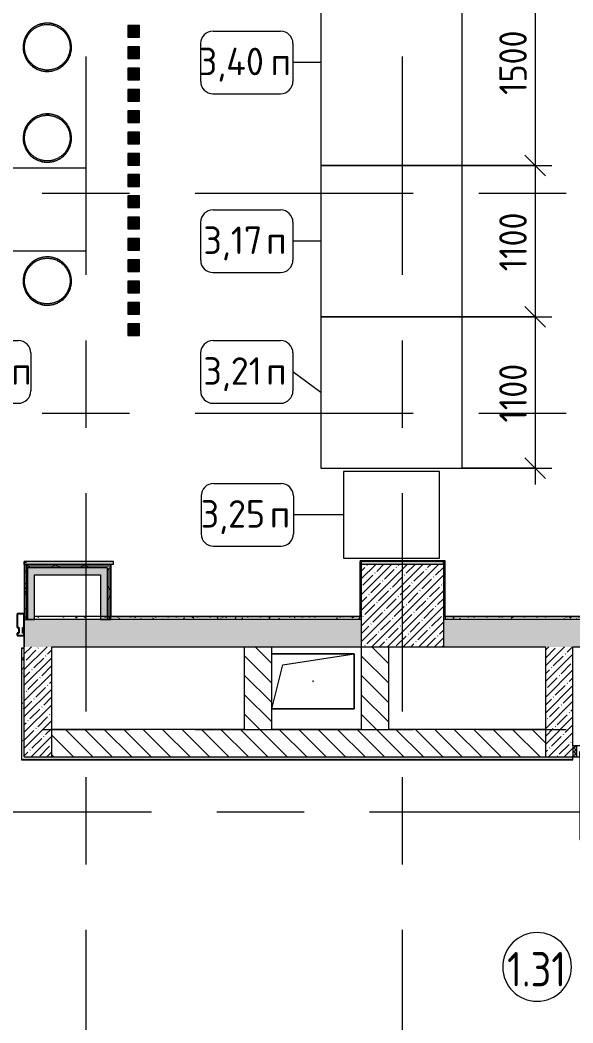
# Model space of a CAD drawing. Header units: millimetres. Extents: x 35840 to 252964, y -8553 to 29000.
# Drawn here: x 51679 to 55700, y 8965 to 16258 of the extents above; entities that cross this region are included whole.
import ezdxf

# ---------------------------------------------------------------- set-up
doc = ezdxf.new("R2010")
doc.units = ezdxf.units.MM
doc.linetypes.add('Осевая', pattern=[3175, 635, -476.25, 1587.5, -476.25])
for name, color, linetype, lineweight in [('A-ANNO-DIMS', 7, 'Continuous', 9), ('A-ANNO-DIMS-100', 7, 'Continuous', 9), ('A-AREA-IDEN', 7, 'Continuous', 9), ('A-DOOR', 7, 'Continuous', 9), ('A-DOOR-FRAM-2', 7, 'Continuous', 9), ('A-GENM', 7, 'Continuous', 9), ('A-GLAZ-CWMG', 7, 'Continuous', 9), ('A-GLAZ-CWMG-1', 7, 'Continuous', 25), ('A-WALL', 7, 'Continuous', 9), ('I-FURN-IDEN', 7, 'Continuous', 9), ('I-WALL', 7, 'Continuous', 9), ('S-COLS', 7, 'Continuous', 9), ('Оси-2', 7, 'Осевая', 9)]:
    doc.layers.add(name, color=color, linetype=linetype, lineweight=lineweight)
for name, color, linetype, lineweight, true_color in [('A-DOOR-1', 7, 'Continuous', 9, 0xc0c0c0), ('A-DOOR-FRAM-1', 7, 'Continuous', 9, 0xc0c0c0), ('A-WALL-1', 9, 'Continuous', 9, 0x808080), ('A-WALL-FNSH-1', 9, 'Continuous', 9, 0x808080), ('I-FURN-1', 9, 'Continuous', 9, 0x808080)]:
    doc.layers.add(name, color=color, linetype=linetype, lineweight=lineweight, true_color=true_color)
doc.styles.add('GOST Common', font='GOST_Common.ttf', dxfattribs={"height": 200})
doc.styles.add('GOST Common_1', font='GOST_Common.ttf', dxfattribs={"width": 0.9, "height": 250})
doc.styles.add('ISOCPEUR_1', font='isocpeur.ttf', dxfattribs={"width": 0.9, "height": 200})
doc.dimstyles.new('ISO-2_0_0_9К_Средний_округл2', dxfattribs={"dimscale": 304.8, "dimtxt": 199.196235, "dimasz": 0.492126, "dimexe": 0.393701, "dimexo": 0, "dimgap": 0, "dimtad": 1, "dimdec": 0, "dimrnd": 10, "dimzin": 0, "dimdsep": 46, "dimtxsty": 'ISOCPEUR_1', "dimblk1": 'OBLIQUE', "dimblk2": 'OBLIQUE', "dimsah": 1, "dimcen": 0.09, "dimdle": 0.393701, "dimazin": 0, "dimtfac": 1, "dimtdec": 4, "dimtix": 1, "dimtmove": 0, "dimatfit": 3, "dimfxl": 1, "dimtvp": 1, "dimtolj": 1, "dimtzin": 0, "dimarcsym": 2})
pattern_1 = [(45, (600, 0), (-57.02463, 57.02463), []), (45, (657.025, 0), (-57.02463, 57.02463), [100.806, -20.161, 3.353, -16.808])]
pattern_2 = [(135, (600, 0), (-70.71068, -70.71068), [])]
pattern_3 = [(0, (600, 0), (121.92, 30.48), [10.058, -81.382, 10.058, -81.382, -487.68]), (0, (600, 0), (121.92, 30.48), [-182.88, 10.058, -172.822, 10.058, -81.382, -213.36]), (0, (600, 0), (121.92, 30.48), [-457.2, 10.058, -50.902, 10.058, -142.342]), (120, (645.72, 15.24), (-87.356454, 90.345817), [10.058, -81.382, 10.058, -81.382, -487.68]), (120, (645.72, 15.24), (-87.356454, 90.345817), [-182.88, 10.058, -172.822, 10.058, -81.382, -213.36]), (120, (645.72, 15.24), (-87.356454, 90.345817), [-457.2, 10.058, -50.902, 10.058, -142.342]), (240, (660.96, 76.2), (-34.563546, -120.825817), [10.058, -81.382, 10.058, -81.382, -487.68]), (240, (660.96, 76.2), (-34.563546, -120.825817), [-182.88, 10.058, -172.822, 10.058, -81.382, -213.36]), (240, (660.96, 76.2), (-34.563546, -120.825817), [-457.2, 10.058, -50.902, 10.058, -142.342])]
pattern_4 = [(45, (600, 0), (-106.066, 106.066), []), (135, (600, 0), (-106.066, -106.066), [])]

# ---------------------------------------------------------------- blocks, each defined once
blk = doc.blocks.new('BSC_Колонна _Прямоугольная - 600х600-23205375-План расстановки мебели и оборудования 1 этажа в осях 12-23')
at = {"layer": 'S-COLS'}
h = blk.add_hatch(dxfattribs=at)
h.set_pattern_fill('FP_28', color=256, style=0, pattern_type=2)
h.set_pattern_definition([(45, (-53860, -12000), (-57.02463, 57.02463), []), (45, (-53802.975, -12000), (-57.02463, 57.02463), [100.806, -20.161, 3.353, -16.808])])
h.paths.add_polyline_path([(-300, -300), (300, -300), (300, 300), (-300, 300)])
for p, q in [((300, 300), (-300, 300)), ((-300, 300), (-300, -300)), ((300, -300), (300, 300)), ((-300, -300), (300, -300))]:
    blk.add_line(p, q, dxfattribs=at)
blk = doc.blocks.new('110_Дверь_СКБ_1Ст - д-18 700x2100h_Технический шкаф ЭОМ и СС-23257539-План расстановки мебели и оборудования 1 этажа в осях 12-23')
at = {"layer": 'A-DOOR'}
h = blk.add_hatch(dxfattribs=at)
h.set_pattern_fill('FP_63', color=256, style=0, pattern_type=2)
h.set_pattern_definition([(135, (1951.41, 164.685), (-14.14214, -14.14214), []), (225, (1951.41, 164.685), (14.14214, -14.14214), [])])
h.paths.add_polyline_path([(362.5, 100), (337.5, 100), (337.5, 20), (362.5, 20)])
at = {"layer": 'A-DOOR-FRAM-2'}
h = blk.add_hatch(dxfattribs=at)
h.set_pattern_fill('FP_64', color=256, style=0, pattern_type=2)
h.set_pattern_definition([(45, (-171.384, 164.685), (-14.1421, 14.1421), []), (135, (-171.384, 164.685), (-14.1421, -14.1421), [])])
h.paths.add_polyline_path([(-312.5, 100), (-337.5, 100), (-337.5, 20), (-312.5, 20)])
at = {"layer": 'A-DOOR-1'}
for p, q in [((312.5, 700), (272.5, 700)), ((272.5, 700), (272.5, 100)), ((312.5, 100), (312.5, 700)), ((272.5, 100), (312.5, 100))]:
    blk.add_line(p, q, dxfattribs=at)
blk.add_arc((312.5, 100), 600, 90, 180, dxfattribs=at)
at = {"layer": 'A-DOOR-FRAM-1'}
for p, q in [((-312.5, 100), (-337.5, 100)), ((-337.5, 100), (-337.5, 20)), ((-287.5, 100), (-312.5, 100)), ((-312.5, 100), (-312.5, 20)), ((-312.5, 20), (-312.5, 100)), ((-287.5, 60), (-287.5, 100)), ((-287.5, 100), (272.5, 100)), ((312.5, 100), (312.5, 60)), ((337.5, 100), (312.5, 100)), ((337.5, 20), (337.5, 100)), ((362.5, 100), (337.5, 100)), ((337.5, 100), (337.5, 20)), ((362.5, 20), (362.5, 100)), ((-337.5, 20), (-312.5, 20)), ((-312.5, 20), (-277.5, 20)), ((-277.5, 60), (-287.5, 60)), ((-277.5, 20), (-277.5, 60)), ((302.5, 20), (-277.5, 20)), ((312.5, 60), (302.5, 60)), ((302.5, 60), (302.5, 20)), ((302.5, 20), (337.5, 20)), ((337.5, 20), (362.5, 20))]:
    blk.add_line(p, q, dxfattribs=at)
blk = doc.blocks.new('GM_Отверстие прямоугольное _в плите_ - Отверстие-21955464-План расстановки мебели и оборудования 1 этажа в осях 12-23')
at = {"layer": 'A-GENM'}
for p, q in [((-300, 200), (300, 200)), ((300, 200), (-300, 200)), ((-220, 120), (300, 200)), ((300, 200), (300, -200)), ((300, -200), (300, 200)), ((-300, -200), (-220, 120)), ((300, -200), (-300, -200)), ((-300, -200), (300, -200))]:
    blk.add_line(p, q, dxfattribs=at)
for start, end in [(360, 180), (180, 360)]:
    blk.add_arc((0, 0), 2.5, start, end, dxfattribs=at)
blk = doc.blocks.new('Стол базовый прямоугольный - 1_216п-25420479-План расстановки мебели и оборудования 1 этажа в осях 12-23')
at = {"layer": 'I-FURN-1'}
for p, q in [((750, 300), (-750, 300)), ((-750, 300), (-750, -300)), ((750, -300), (750, 300)), ((-750, -300), (750, -300))]:
    blk.add_line(p, q, dxfattribs=at)
blk = doc.blocks.new('Stool _3_ - Aluminium Stool-25469124-План расстановки мебели и оборудования 1 этажа в осях 12-23')
at = {"layer": 'I-FURN-1'}
blk.add_line((41.1, -160.6), (34.7, -162.1), dxfattribs=at)
at = {"layer": 'I-FURN-1', "flags": 128}
for points in [[(175.8, 0), (175.7, 7), (175.2, 14), (174.5, 21), (173.6, 28), (172.3, 34.9), (170.8, 41.8), (169, 48.6), (166.9, 55.3), (164.5, 61.9), (161.9, 68.5), (159.1, 74.9), (155.9, 81.2), (152.6, 87.4), (148.9, 93.4), (145.1, 99.3), (141, 105), (136.7, 110.5), (132.2, 115.9), (127.4, 121.1), (122.5, 126.1), (117.3, 130.9), (112, 135.5), (106.5, 139.9), (100.8, 144), (95, 147.9), (89, 151.6), (82.9, 155), (76.6, 158.2), (70.2, 161.2), (63.7, 163.9), (57.1, 166.3), (50.4, 168.4), (43.6, 170.3), (36.8, 171.9), (29.9, 173.2), (22.9, 174.3), (15.9, 175.1), (8.9, 175.6), (1.9, 175.8), (-5.1, 175.7), (-12.2, 175.4), (-19.2, 174.8), (-26.1, 173.8), (-33.1, 172.7), (-39.9, 171.2), (-46.8, 169.5), (-53.5, 167.5), (-60.1, 165.2), (-66.7, 162.6), (-73.2, 159.9), (-79.5, 156.8), (-85.7, 153.5), (-91.8, 149.9), (-97.7, 146.2), (-103.5, 142.1), (-109.1, 137.9), (-114.5, 133.4), (-119.7, 128.7), (-124.8, 123.8), (-129.6, 118.7), (-134.3, 113.5), (-138.7, 108), (-142.9, 102.4), (-146.9, 96.6), (-150.6, 90.6), (-154.1, 84.5), (-157.4, 78.3), (-160.4, 71.9), (-163.2, 65.5), (-165.6, 58.9), (-167.9, 52.2), (-169.8, 45.5), (-171.5, 38.6), (-172.9, 31.7), (-174, 24.8), (-174.9, 17.8), (-175.5, 10.8), (-175.8, 3.8), (-175.8, 0)], [(-83.9, 143), (-78.1, 146.2), (-72.2, 149.2), (-66.2, 152), (-60.1, 154.5), (-53.9, 156.8), (-47.5, 158.8), (-41.1, 160.6), (-34.7, 162.1), (-28.2, 163.4), (-21.6, 164.4), (-15.3, 165.1)], [(-15, 165.1), (-8.4, 165.6), (-1.8, 165.8), (4.8, 165.7), (11.5, 165.4), (18.1, 164.8), (24.6, 164), (31.2, 162.8), (37.7, 161.5), (44.1, 159.8), (50.5, 157.9), (56.7, 155.8)], [(57.5, 155.5), (62.9, 153.4), (69, 150.8), (75, 147.9), (80.8, 144.8), (86.5, 141.4), (92.1, 137.8), (97.6, 134)], [(-155.2, 58.4), (-152.7, 64.6), (-150, 70.6), (-147.1, 76.6), (-143.9, 82.4), (-140.5, 88.1), (-136.8, 93.6), (-133, 99), (-128.9, 104.3), (-124.6, 109.3), (-120.2, 114.2), (-115.5, 118.9), (-110.7, 123.5), (-105.6, 127.8), (-100.4, 131.9), (-95.1, 135.8), (-89.6, 139.5), (-83.9, 143)], [(97.6, 134), (102.9, 130), (108, 125.8), (112.9, 121.4), (117.7, 116.8), (122.3, 112), (126.6, 107), (130.8, 101.9), (134.8, 96.5), (138.5, 91.1), (142.1, 85.5), (145.4, 79.7), (148.4, 73.8), (151.3, 67.8), (153.9, 61.7), (156.2, 55.5), (158.3, 49.2), (160.2, 42.9), (161.7, 36.4), (163.1, 29.9), (164.1, 23.4), (164.8, 17.6)], [(-175.8, 0), (-175.7, -7), (-175.2, -14), (-174.5, -21), (-173.6, -28), (-172.3, -34.9), (-170.8, -41.8), (-169, -48.6), (-166.9, -55.3), (-164.5, -61.9), (-161.9, -68.5), (-159.1, -74.9), (-155.9, -81.2), (-152.6, -87.4), (-148.9, -93.4), (-145.1, -99.3), (-141, -105), (-136.7, -110.5), (-132.2, -115.9), (-127.4, -121.1), (-122.5, -126.1), (-117.3, -130.9), (-112, -135.5), (-106.5, -139.9), (-100.8, -144), (-95, -147.9), (-89, -151.6), (-82.9, -155), (-76.6, -158.2), (-70.2, -161.2), (-63.7, -163.9), (-57.1, -166.3), (-50.4, -168.4), (-43.6, -170.3), (-36.8, -171.9), (-29.9, -173.2), (-22.9, -174.3), (-15.9, -175.1), (-8.9, -175.6), (-1.9, -175.8), (5.1, -175.7), (12.2, -175.4), (19.2, -174.8), (26.1, -173.8), (33.1, -172.7), (39.9, -171.2), (46.8, -169.5), (53.5, -167.5), (60.1, -165.2), (66.7, -162.6), (73.2, -159.9), (79.5, -156.8), (85.7, -153.5), (91.8, -149.9), (97.7, -146.2), (103.5, -142.1), (109.1, -137.9), (114.5, -133.4), (119.7, -128.7), (124.8, -123.8), (129.6, -118.7), (134.3, -113.5), (138.7, -108), (142.9, -102.4), (146.9, -96.6), (150.6, -90.6), (154.1, -84.5), (157.4, -78.3), (160.4, -71.9), (163.2, -65.5), (165.6, -58.9), (167.9, -52.2), (169.8, -45.5), (171.5, -38.6), (172.9, -31.7), (174, -24.8), (174.9, -17.8), (175.5, -10.8), (175.8, -3.8), (175.8, 0)], [(-165.8, 0), (-165.7, 6.6), (-165.3, 13.2), (-164.6, 19.8), (-163.7, 26.4), (-162.5, 32.9), (-161, 39.4), (-159.3, 45.8), (-157.4, 52.2), (-155.5, 57.4)], [(-163.1, -29.9), (-164.1, -23.4), (-164.9, -16.8), (-165.5, -10.2), (-165.8, -3.6), (-165.8, 0)], [(165.8, 0), (165.7, -6.6), (165.3, -13.2), (164.6, -19.8), (163.7, -26.4), (162.5, -32.9), (161, -39.4), (159.3, -45.8), (157.4, -52.2), (155.2, -58.4), (152.7, -64.6), (150, -70.6), (147.1, -76.6), (143.9, -82.4), (140.5, -88.1), (136.8, -93.6), (133, -99), (128.9, -104.3), (124.6, -109.3), (120.2, -114.2), (115.5, -118.9), (110.7, -123.5), (105.6, -127.8), (100.4, -131.9), (95.1, -135.8), (89.6, -139.5), (83.9, -143), (78.1, -146.2), (72.2, -149.2), (66.2, -152), (60.1, -154.5)], [(164.9, 16.8), (165.5, 10.2), (165.8, 3.6), (165.8, 0)], [(33.7, -162.3), (28.2, -163.4), (21.6, -164.4), (15, -165.1), (8.4, -165.6), (1.8, -165.8), (-4.8, -165.7), (-11.5, -165.4), (-18.1, -164.8), (-24.6, -164), (-31.2, -162.8), (-37.7, -161.5), (-44.1, -159.8), (-50.5, -157.9), (-56.7, -155.8), (-62.9, -153.4), (-69, -150.8), (-75, -147.9), (-80.8, -144.8), (-86.5, -141.4), (-92.1, -137.8), (-97.6, -134), (-102.9, -130), (-108, -125.8), (-112.9, -121.4), (-117.7, -116.8), (-122.3, -112), (-126.6, -107), (-130.8, -101.9), (-134.8, -96.5), (-138.5, -91.1), (-142.1, -85.5), (-145.4, -79.7), (-148.4, -73.8), (-151.3, -67.8), (-153.9, -61.7), (-156.2, -55.5), (-158.3, -49.2), (-160.2, -42.9), (-161.7, -36.4), (-162.9, -30.6)], [(59.6, -154.7), (53.9, -156.8), (47.5, -158.8), (41.7, -160.4)]]:
    blk.add_lwpolyline(points, dxfattribs=at)
at = {"layer": 'I-FURN-1'}
for start, end in [(0, 180), (360, 180), (180, 0), (180, 360)]:
    blk.add_arc((0, 0), 175, start, end, dxfattribs=at)
blk = doc.blocks.new('Stool _3_ - Aluminium Stool-V129-План расстановки мебели и оборудования 1 этажа в осях 12-23')
at = {"layer": 'I-FURN-1'}
blk.add_line((-1.2, 165.8), (3.8, 165.7), dxfattribs=at)
at = {"layer": 'I-FURN-1', "flags": 128}
for points in [[(175.8, 0), (175.7, 7), (175.2, 14), (174.5, 21), (173.6, 28), (172.3, 34.9), (170.8, 41.8), (169, 48.6), (166.9, 55.3), (164.5, 61.9), (161.9, 68.5), (159.1, 74.9), (155.9, 81.2), (152.6, 87.4), (148.9, 93.4), (145.1, 99.3), (141, 105), (136.7, 110.5), (132.2, 115.9), (127.4, 121.1), (122.5, 126.1), (117.3, 130.9), (112, 135.5), (106.5, 139.9), (100.8, 144), (95, 147.9), (89, 151.6), (82.9, 155), (76.6, 158.2), (70.2, 161.2), (63.7, 163.9), (57.1, 166.3), (50.4, 168.4), (43.6, 170.3), (36.8, 171.9), (29.9, 173.2), (22.9, 174.3), (15.9, 175.1), (8.9, 175.6), (1.9, 175.8), (-5.1, 175.7), (-12.2, 175.4), (-19.2, 174.8), (-26.1, 173.8), (-33.1, 172.7), (-39.9, 171.2), (-46.8, 169.5), (-53.5, 167.5), (-60.1, 165.2), (-66.7, 162.6), (-73.2, 159.9), (-79.5, 156.8), (-85.7, 153.5), (-91.8, 149.9), (-97.7, 146.2), (-103.5, 142.1), (-109.1, 137.9), (-114.5, 133.4), (-119.7, 128.7), (-124.8, 123.8), (-129.6, 118.7), (-134.3, 113.5), (-138.7, 108), (-142.9, 102.4), (-146.9, 96.6), (-150.6, 90.6), (-154.1, 84.5), (-157.4, 78.3), (-160.4, 71.9), (-163.2, 65.5), (-165.6, 58.9), (-167.9, 52.2), (-169.8, 45.5), (-171.5, 38.6), (-172.9, 31.7), (-174, 24.8), (-174.9, 17.8), (-175.5, 10.8), (-175.8, 3.8), (-175.8, 0)], [(-105.6, 127.8), (-100.4, 131.9), (-95.1, 135.8), (-89.6, 139.5), (-83.9, 143), (-78.1, 146.2), (-72.2, 149.2), (-66.2, 152), (-60.1, 154.5)], [(-59.6, 154.7), (-53.9, 156.8), (-47.5, 158.8), (-41.1, 160.6), (-34.7, 162.1), (-28.2, 163.4), (-21.6, 164.4), (-15, 165.1), (-8.4, 165.6), (-1.8, 165.8)], [(4.8, 165.7), (11.5, 165.4), (18.1, 164.8), (24.6, 164), (31.2, 162.8), (37.7, 161.5), (44.1, 159.8), (50.5, 157.9), (56.7, 155.8), (62.9, 153.4), (69, 150.8)], [(69.3, 150.6), (75, 147.9), (80.8, 144.8), (86.5, 141.4), (92.1, 137.8), (97.6, 134), (102.9, 130), (108, 125.8), (112.9, 121.4), (117.7, 116.8), (122.3, 112), (126.6, 107)], [(-154.2, 60.8), (-152.7, 64.6), (-150, 70.6), (-147.1, 76.6), (-143.9, 82.4), (-140.5, 88.1), (-136.8, 93.6), (-133, 99), (-128.9, 104.3), (-124.6, 109.3), (-120.2, 114.2), (-115.5, 118.9), (-110.7, 123.5), (-105.9, 127.5)], [(127.5, 106), (130.8, 101.9), (134.8, 96.5), (138.5, 91.1), (142.1, 85.5), (145.4, 79.7), (148.4, 73.8), (151.3, 67.8), (153.9, 61.7), (154.2, 60.8)], [(-175.8, 0), (-175.7, -7), (-175.2, -14), (-174.5, -21), (-173.6, -28), (-172.3, -34.9), (-170.8, -41.8), (-169, -48.6), (-166.9, -55.3), (-164.5, -61.9), (-161.9, -68.5), (-159.1, -74.9), (-155.9, -81.2), (-152.6, -87.4), (-148.9, -93.4), (-145.1, -99.3), (-141, -105), (-136.7, -110.5), (-132.2, -115.9), (-127.4, -121.1), (-122.5, -126.1), (-117.3, -130.9), (-112, -135.5), (-106.5, -139.9), (-100.8, -144), (-95, -147.9), (-89, -151.6), (-82.9, -155), (-76.6, -158.2), (-70.2, -161.2), (-63.7, -163.9), (-57.1, -166.3), (-50.4, -168.4), (-43.6, -170.3), (-36.8, -171.9), (-29.9, -173.2), (-22.9, -174.3), (-15.9, -175.1), (-8.9, -175.6), (-1.9, -175.8), (5.1, -175.7), (12.2, -175.4), (19.2, -174.8), (26.1, -173.8), (33.1, -172.7), (39.9, -171.2), (46.8, -169.5), (53.5, -167.5), (60.1, -165.2), (66.7, -162.6), (73.2, -159.9), (79.5, -156.8), (85.7, -153.5), (91.8, -149.9), (97.7, -146.2), (103.5, -142.1), (109.1, -137.9), (114.5, -133.4), (119.7, -128.7), (124.8, -123.8), (129.6, -118.7), (134.3, -113.5), (138.7, -108), (142.9, -102.4), (146.9, -96.6), (150.6, -90.6), (154.1, -84.5), (157.4, -78.3), (160.4, -71.9), (163.2, -65.5), (165.6, -58.9), (167.9, -52.2), (169.8, -45.5), (171.5, -38.6), (172.9, -31.7), (174, -24.8), (174.9, -17.8), (175.5, -10.8), (175.8, -3.8), (175.8, 0)], [(-165.8, 0), (-165.7, 6.6), (-165.3, 13.2), (-164.6, 19.8), (-163.7, 26.4), (-162.5, 32.9)], [(-44.1, -159.8), (-50.5, -157.9), (-56.7, -155.8), (-62.9, -153.4), (-69, -150.8), (-75, -147.9), (-80.8, -144.8), (-86.5, -141.4), (-92.1, -137.8), (-97.6, -134), (-102.9, -130), (-108, -125.8), (-112.9, -121.4), (-117.7, -116.8), (-122.3, -112), (-126.6, -107), (-130.8, -101.9), (-134.8, -96.5), (-138.5, -91.1), (-142.1, -85.5), (-145.4, -79.7), (-148.4, -73.8), (-151.3, -67.8), (-153.9, -61.7), (-156.2, -55.5), (-158.3, -49.2), (-160.2, -42.9), (-161.7, -36.4), (-163.1, -29.9), (-164.1, -23.4), (-164.9, -16.8), (-165.5, -10.2), (-165.8, -3.6), (-165.8, 0)], [(-162.3, 33.7), (-161, 39.4), (-159.3, 45.8), (-157.4, 52.2), (-155.2, 58.4), (-154.7, 59.7)], [(165.8, 0), (165.7, -6.6), (165.3, -13.2), (164.6, -19.8), (163.7, -26.4), (162.5, -32.9), (161, -39.4), (159.3, -45.8), (157.4, -52.2), (155.2, -58.4), (152.7, -64.6), (150, -70.6), (147.1, -76.6), (143.9, -82.4), (140.5, -88.1), (136.8, -93.6), (133, -99), (128.9, -104.3), (124.6, -109.3), (121, -113.4)], [(154.7, 59.7), (156.2, 55.5), (158.3, 49.2), (160.2, 42.9), (161.7, 36.4), (163.1, 29.9), (164.1, 23.4), (164.9, 16.8), (165.5, 10.2), (165.8, 3.6), (165.8, 0)], [(83.9, -143), (78.1, -146.2), (72.2, -149.2), (66.2, -152), (60.1, -154.5), (53.9, -156.8), (47.5, -158.8), (41.1, -160.6), (34.7, -162.1), (28.2, -163.4), (21.6, -164.4), (15, -165.1), (8.4, -165.6), (1.8, -165.8), (-4.8, -165.7), (-11.5, -165.4), (-18.1, -164.8), (-24.6, -164), (-31.2, -162.8), (-37.7, -161.5), (-44.1, -159.8)], [(119.9, -114.5), (115.5, -118.9), (110.7, -123.5), (105.6, -127.8), (100.4, -131.9), (95.1, -135.8), (89.6, -139.5), (85, -142.3)]]:
    blk.add_lwpolyline(points, dxfattribs=at)
at = {"layer": 'I-FURN-1'}
for start, end in [(360, 180), (0, 180), (180, 0), (180, 360)]:
    blk.add_arc((0, 0), 175, start, end, dxfattribs=at)
blk = doc.blocks.new('Стол базовый прямоугольный - 3_40п-25622478-План расстановки мебели и оборудования 1 этажа в осях 12-23')
at = {"layer": 'I-FURN-1'}
for p, q in [((750, 515), (-750, 515)), ((-750, 515), (-750, -515)), ((750, -515), (750, 515)), ((-750, -515), (750, -515))]:
    blk.add_line(p, q, dxfattribs=at)
blk = doc.blocks.new('Стол базовый прямоугольный - 3_17п-25622525-План расстановки мебели и оборудования 1 этажа в осях 12-23')
at = {"layer": 'I-FURN-1'}
for p, q in [((550, 515), (-550, 515)), ((-550, 515), (-550, -515)), ((550, -515), (550, 515)), ((-550, -515), (550, -515))]:
    blk.add_line(p, q, dxfattribs=at)
blk = doc.blocks.new('Стол базовый прямоугольный - 3_21п-25622742-План расстановки мебели и оборудования 1 этажа в осях 12-23')
at = {"layer": 'I-FURN-1'}
for p, q in [((550, 515), (-550, 515)), ((-550, 515), (-550, -515)), ((550, -515), (550, 515)), ((-550, -515), (550, -515))]:
    blk.add_line(p, q, dxfattribs=at)
blk = doc.blocks.new('Стол базовый прямоугольный - 3_25п-25622784-План расстановки мебели и оборудования 1 этажа в осях 12-23')
at = {"layer": 'I-FURN-1'}
for p, q in [((315, 350), (-315, 350)), ((-315, 350), (-315, -350)), ((315, -350), (315, 350)), ((-315, -350), (315, -350))]:
    blk.add_line(p, q, dxfattribs=at)
blk = doc.blocks.new('Прямоугольный импост - Импост структурный с накладкой - 160мм Темный-30755843-План расстановки мебели и оборудования 1 этажа в осях 12-23')
at = {"layer": 'A-GLAZ-CWMG-1'}
for p, q in [((0, 140), (-50, 140)), ((-50, 140), (-50, 40)), ((0, 40), (0, 140)), ((-50, 40), (-40, 40)), ((-40, 0), (-50, 0)), ((-50, 0), (-50, -17)), ((-40, 40), (-40, 0)), ((-10, 0), (-10, 40)), ((-10, 40), (0, 40)), ((0, 0), (-10, 0)), ((0, -17), (0, 0)), ((-50, -17), (0, -17))]:
    blk.add_line(p, q, dxfattribs=at)
blk = doc.blocks.new('Марка_Мебель - В прямоуг_Balcon_Марка-25523697-План расстановки мебели и оборудования 1 этажа в осях 12-23')
at = {"layer": 'I-FURN-IDEN'}
for p, q in [((-2.455, 2.278), (2.455, 2.278)), ((-3.355, 1.378), (-3.355, -1.384)), ((3.355, 1.378), (3.355, -1.378)), ((-2.461, -2.278), (2.455, -2.278))]:
    blk.add_line(p, q, dxfattribs=at)
for centre, radius, start, end in [((-2.455, 1.378), 0.9, 90, 180), ((2.455, 1.378), 0.9, 0, 90), ((-2.461, -1.384), 0.893, 180, 270), ((2.455, -1.378), 0.9, 270, 0)]:
    blk.add_arc(centre, radius, start, end, dxfattribs=at)
blk = doc.blocks.new('Марка_Помещения - Номер-25198446-План расстановки мебели и оборудования 1 этажа в осях 12-23')
at = {"layer": 'A-AREA-IDEN'}
for start, end in [(360, 180), (180, 360)]:
    blk.add_arc((0, 0), 2.5, start, end, dxfattribs=at)
blk = doc.blocks.new('DIMBLOCK109-План расстановки мебели и оборудования 1 этажа в осях 12-23')
at = {"layer": 'A-ANNO-DIMS-100', "lineweight": 20}
for p, q in [((55425.5, 16700), (55350.5, 16775)), ((55425.5, 16700), (55500.5, 16625)), ((55425.5, 15200), (55350.5, 15275)), ((55425.5, 15200), (55500.5, 15125))]:
    blk.add_line(p, q, dxfattribs=at)
at = {"layer": 'A-ANNO-DIMS-100'}
for p, q in [((54895.3, 16700), (55545.5, 16700)), ((55425.5, 16700), (54895.3, 16700)), ((55425.5, 16700), (55425.5, 15200)), ((54895.3, 15200), (55545.5, 15200)), ((55425.5, 15200), (54895.3, 15200))]:
    blk.add_line(p, q, dxfattribs=at)
at = {"layer": 'A-ANNO-DIMS-100', "color": 0, "insert": (55164.2, 15714.4), "char_height": 200, "width": 565.411, "attachment_point": 1, "rotation": 90, "line_spacing_factor": 1.149209, "style": 'ISOCPEUR_1'}
blk.add_mtext('1500', dxfattribs=at)
blk = doc.blocks.new('_Oblique')
at = {"color": 0, "linetype": 'ByBlock', "lineweight": -2}
blk.add_line((-0.5, -0.5), (0.5, 0.5), dxfattribs=at)
blk = doc.blocks.new('DIMBLOCK110-План расстановки мебели и оборудования 1 этажа в осях 12-23')
at = {"layer": 'A-ANNO-DIMS-100', "lineweight": 20}
for p, q in [((55425.5, 15200), (55350.5, 15275)), ((55425.5, 15200), (55500.5, 15125)), ((55425.5, 14100), (55350.5, 14175)), ((55425.5, 14100), (55500.5, 14025))]:
    blk.add_line(p, q, dxfattribs=at)
at = {"layer": 'A-ANNO-DIMS-100'}
for p, q in [((54895.3, 15200), (55545.5, 15200)), ((55425.5, 15200), (54895.3, 15200)), ((55425.5, 15200), (55425.5, 14100)), ((54895.3, 14100), (55545.5, 14100)), ((55425.5, 14100), (54895.3, 14100))]:
    blk.add_line(p, q, dxfattribs=at)
at = {"layer": 'A-ANNO-DIMS-100', "color": 0, "insert": (55164.2, 14431.7), "char_height": 200, "width": 524.039, "attachment_point": 1, "rotation": 90, "line_spacing_factor": 1.149209, "style": 'ISOCPEUR_1'}
blk.add_mtext('1100', dxfattribs=at)
blk = doc.blocks.new('DIMBLOCK111-План расстановки мебели и оборудования 1 этажа в осях 12-23')
at = {"layer": 'A-ANNO-DIMS-100', "lineweight": 20}
for p, q in [((55425.5, 14100), (55350.5, 14175)), ((55425.5, 14100), (55500.5, 14025)), ((55425.5, 13000), (55350.5, 13075)), ((55425.5, 13000), (55500.5, 12925))]:
    blk.add_line(p, q, dxfattribs=at)
at = {"layer": 'A-ANNO-DIMS-100'}
for p, q in [((54895.3, 14100), (55545.5, 14100)), ((55425.5, 14100), (54895.3, 14100)), ((55425.5, 14100), (55425.5, 12880)), ((54895.3, 13000), (55545.5, 13000)), ((55425.5, 13000), (54895.3, 13000))]:
    blk.add_line(p, q, dxfattribs=at)
at = {"layer": 'A-ANNO-DIMS-100', "color": 0, "insert": (55164.2, 13331.7), "char_height": 200, "width": 524.039, "attachment_point": 1, "rotation": 90, "line_spacing_factor": 1.149209, "style": 'ISOCPEUR_1'}
blk.add_mtext('1100', dxfattribs=at)

msp = doc.modelspace()

# ---------------------------------------------------------------- hatches: boundary and pattern name
at = {"layer": 'I-WALL'}
for points in [[(52547.1, 16134), (52547.1, 16219), (52462.1, 16219), (52462.1, 16134)], [(52547.1, 15979), (52547.1, 16064), (52462.1, 16064), (52462.1, 15979)], [(52547.1, 15824), (52547.1, 15909), (52462.1, 15909), (52462.1, 15824)], [(52547.1, 15669), (52547.1, 15754), (52462.1, 15754), (52462.1, 15669)], [(52547.1, 15514), (52547.1, 15599), (52462.1, 15599), (52462.1, 15514)], [(52547.1, 15359), (52547.1, 15444), (52462.1, 15444), (52462.1, 15359)], [(52547.1, 15204), (52547.1, 15289), (52462.1, 15289), (52462.1, 15204)], [(52547.1, 15049), (52547.1, 15134), (52462.1, 15134), (52462.1, 15049)], [(52547.1, 14894), (52547.1, 14979), (52462.1, 14979), (52462.1, 14894)], [(52547.1, 14739), (52547.1, 14824), (52462.1, 14824), (52462.1, 14739)], [(52547.1, 14584), (52547.1, 14669), (52462.1, 14669), (52462.1, 14584)], [(52547.1, 14429), (52547.1, 14514), (52462.1, 14514), (52462.1, 14429)], [(52547.1, 14274), (52547.1, 14359), (52462.1, 14359), (52462.1, 14274)], [(52547.1, 14119), (52547.1, 14204), (52462.1, 14204), (52462.1, 14119)], [(52547.1, 13964), (52547.1, 14049), (52462.1, 14049), (52462.1, 13964)], [(51735, 11900), (51785, 11900), (51785, 12275), (51735, 12275), (51735, 12099.6)], [(51785, 12225), (52313.9, 12225), (52313.9, 12275), (51785, 12275)], [(52313.9, 11900), (52313.9, 12225), (52263.9, 12225), (52263.9, 11900)]]:
    msp.add_hatch(color=256, dxfattribs=at).paths.add_polyline_path(points)
h = msp.add_hatch(dxfattribs=at)
h.set_pattern_fill('FP_85', color=256, style=0, pattern_type=2)
h.set_pattern_definition(pattern_3)
h.paths.add_polyline_path([(51710, 11900), (51730, 11900), (51730, 12320), (51710, 12320), (51710, 12099.6)])
h = msp.add_hatch(dxfattribs=at)
h.set_pattern_fill('FP_87', color=256, style=0, pattern_type=2)
h.set_pattern_definition(pattern_4)
h.paths.add_polyline_path([(51710, 11900), (51722.5, 11900), (51722.5, 12300), (51710, 12300), (51710, 12099.6)])
h = msp.add_hatch(dxfattribs=at)
h.set_pattern_fill('FP_87', color=256, style=0, pattern_type=2)
h.set_pattern_definition(pattern_4)
h.paths.add_polyline_path([(51785, 12287.5), (52338.9, 12287.5), (52338.9, 12300), (51722.5, 12300), (51722.5, 12287.5), (51735, 12287.5)])
h = msp.add_hatch(dxfattribs=at)
h.set_pattern_fill('FP_87', color=256, style=0, pattern_type=2)
h.set_pattern_definition(pattern_4)
h.paths.add_polyline_path([(51722.5, 11900), (51735, 11900), (51735, 12287.5), (51722.5, 12287.5), (51722.5, 12099.6)])
h = msp.add_hatch(dxfattribs=at)
h.set_pattern_fill('FP_85', color=256, style=0, pattern_type=2)
h.set_pattern_definition(pattern_3)
h.paths.add_polyline_path([(56575.3, 12300), (56575.3, 12320), (56560.3, 12320), (56560.3, 12300)])
h.paths.add_polyline_path([(54160, 12300), (54757.8, 12300), (54757.8, 12320), (54160, 12320)])
h.paths.add_polyline_path([(51730, 12300), (52357.7, 12300), (52357.7, 12320), (51730, 12320)])
h = msp.add_hatch(dxfattribs=at)
h.set_pattern_fill('FP_87', color=256, style=0, pattern_type=2)
h.set_pattern_definition(pattern_4)
h.paths.add_polyline_path([(51735, 12275), (52338.9, 12275), (52338.9, 12287.5), (51735, 12287.5)])
h = msp.add_hatch(dxfattribs=at)
h.set_pattern_fill('FP_87', color=256, style=0, pattern_type=2)
h.set_pattern_definition(pattern_4)
h.paths.add_polyline_path([(52326.4, 11900), (52326.4, 12275), (52313.9, 12275), (52313.9, 11900)])
h = msp.add_hatch(dxfattribs=at)
h.set_pattern_fill('FP_87', color=256, style=0, pattern_type=2)
h.set_pattern_definition(pattern_4)
h.paths.add_polyline_path([(52338.9, 11900), (52338.9, 12275), (52326.4, 12275), (52326.4, 11900)])
h = msp.add_hatch(dxfattribs=at)
h.set_pattern_fill('FP_1', color=256, style=0, pattern_type=2)
h.set_pattern_definition(pattern_1)
h.paths.add_polyline_path([(58731.6, 11700), (60160, 11700), (60160, 11900), (54760, 11900), (54760, 11700), (58339.2, 11700)])
h.paths.add_polyline_path([(52934.2, 11700), (54160, 11700), (54160, 11900), (51710, 11900), (51710, 11700), (51910, 11700)])
h = msp.add_hatch(dxfattribs=at)
h.set_pattern_fill('FP_85', color=256, style=0, pattern_type=2)
h.set_pattern_definition(pattern_3)
h.paths.add_polyline_path([(54150, 11900), (54150, 11920), (51785, 11920), (51785, 11900), (52934.2, 11900)])
h = msp.add_hatch(dxfattribs=at)
h.set_pattern_fill('FP_85', color=256, style=0, pattern_type=2)
h.set_pattern_definition(pattern_3)
h.paths.add_polyline_path([(56575.3, 11900), (56575.3, 11920), (54770, 11920), (54770, 11900), (55832.9, 11900)])
h = msp.add_hatch(dxfattribs=at)
h.set_pattern_fill('FP_85', color=256, style=0, pattern_type=2)
h.set_pattern_definition(pattern_3)
h.paths.add_polyline_path([(51710, 10880), (51710, 11690), (51690, 11690), (51690, 10880)])
h = msp.add_hatch(dxfattribs=at)
h.set_pattern_fill('FP_1', color=256, style=0, pattern_type=2)
h.set_pattern_definition(pattern_1)
h.paths.add_polyline_path([(51710, 10900), (51910, 10900), (51910, 11700), (51710, 11700), (51710, 11065.4)])
h = msp.add_hatch(dxfattribs=at)
h.set_pattern_fill('FP_20', color=256, style=0, pattern_type=2)
h.set_pattern_definition(pattern_2)
h.paths.add_polyline_path([(53510, 11100), (53510, 11700), (53310, 11700), (53310, 11100)])
h = msp.add_hatch(dxfattribs=at)
h.set_pattern_fill('FP_20', color=256, style=0, pattern_type=2)
h.set_pattern_definition(pattern_2)
h.paths.add_polyline_path([(54360, 11100), (54360, 11700), (54160, 11700), (54160, 11100)])
h = msp.add_hatch(dxfattribs=at)
h.set_pattern_fill('FP_1', color=256, style=0, pattern_type=2)
h.set_pattern_definition(pattern_1)
h.paths.add_polyline_path([(55700, 10900), (55700, 11700), (55500, 11700), (55500, 10900)])
h = msp.add_hatch(dxfattribs=at)
h.set_pattern_fill('FP_20', color=256, style=0, pattern_type=2)
h.set_pattern_definition(pattern_2)
h.paths.add_polyline_path([(58440, 10900), (58440, 11100), (58230, 11100), (58230, 10900)])
h.paths.add_polyline_path([(57530, 10900), (57530, 11100), (57310, 11100), (57310, 10900)])
h.paths.add_polyline_path([(55500, 10900), (55500, 11100), (51910, 11100), (51910, 10900), (52934.2, 10900)])
h.paths.add_polyline_path([(56610, 10900), (56610, 11100), (56400, 11100), (56400, 10900)])
h = msp.add_hatch(dxfattribs=at)
h.set_pattern_fill('FP_85', color=256, style=0, pattern_type=2)
h.set_pattern_definition(pattern_3)
h.paths.add_polyline_path([(61380, 10880), (61380, 10900), (59140, 10900), (59140, 10880)])
h.paths.add_polyline_path([(58440, 10880), (58440, 10900), (58230, 10900), (58230, 10880)])
h.paths.add_polyline_path([(57530, 10880), (57530, 10900), (57310, 10900), (57310, 10880)])
h.paths.add_polyline_path([(56610, 10880), (56610, 10900), (56400, 10900), (56400, 10880)])
h.paths.add_polyline_path([(55700, 10880), (55700, 10900), (51710, 10900), (51710, 10880), (52934.2, 10880)])

# ---------------------------------------------------------------- linework, layer by layer
at = {"layer": 'A-WALL'}
for p, q in [((51710, 12300), (51710, 12320)), ((51722.5, 11900), (51722.5, 12287.5)), ((52338.9, 12287.5), (51722.5, 12287.5)), ((51735, 11900), (51735, 12275)), ((52313.9, 12275), (51735, 12275)), ((52313.9, 11900), (52313.9, 12275)), ((52326.4, 11900), (52326.4, 12275))]:
    msp.add_line(p, q, dxfattribs=at)
at = {"layer": 'A-WALL-1'}
for p, q in [((52357.7, 12320), (51710, 12320)), ((51710, 12300), (51710, 11900)), ((52357.7, 12300), (51710, 12300)), ((51730, 11900), (51730, 12300)), ((52357.7, 12300), (52357.7, 12320)), ((54757.8, 12320), (54160, 12320)), ((54757.8, 12300), (54757.8, 12320)), ((51785, 11900), (51785, 12225)), ((51785, 12225), (52263.9, 12225)), ((52263.9, 12225), (52263.9, 11900)), ((51709, 11900), (51709, 11700)), ((51709, 11900), (51785, 11900)), ((54160, 11900), (51710, 11900)), ((51710, 10900), (51710, 11900)), ((52339.9, 11920), (51785, 11920)), ((52263.9, 11900), (52338.9, 11900)), ((52338.9, 11900), (52338.9, 11921)), ((54150, 11900), (54150, 11920)), ((57350, 11900), (54760, 11900)), ((54770, 11920), (54770, 11900)), ((51690, 11690), (51690, 10880)), ((51710, 11690), (51690, 11690)), ((51709, 11700), (51710, 11700)), ((51910, 11700), (54160, 11700)), ((51910, 10900), (51910, 11700)), ((53310, 11700), (53310, 11100)), ((53510, 11100), (53510, 11700)), ((54160, 11700), (54160, 11100)), ((54360, 11100), (54360, 11700)), ((54760, 11700), (55500, 11700)), ((55500, 11700), (55500, 10900)), ((55700, 11700), (59140, 11700)), ((55700, 10980), (55700, 11700)), ((53310, 11100), (51910, 11100)), ((54160, 11100), (53510, 11100)), ((55500, 11100), (54360, 11100)), ((51690, 10880), (55700, 10880)), ((51710, 10900), (55700, 10900)), ((55700, 10880), (55700, 10900))]:
    msp.add_line(p, q, dxfattribs=at)
at = {"layer": 'A-WALL-FNSH-1'}
for p, q in [((52547.1, 16219), (52462.1, 16219)), ((52462.1, 16219), (52462.1, 16134)), ((52547.1, 16134), (52547.1, 16219)), ((52462.1, 16134), (52547.1, 16134)), ((52547.1, 16064), (52462.1, 16064)), ((52462.1, 16064), (52462.1, 15979)), ((52547.1, 15979), (52547.1, 16064)), ((52462.1, 15979), (52547.1, 15979)), ((52547.1, 15909), (52462.1, 15909)), ((52462.1, 15909), (52462.1, 15824)), ((52547.1, 15824), (52547.1, 15909)), ((52462.1, 15824), (52547.1, 15824)), ((52547.1, 15754), (52462.1, 15754)), ((52462.1, 15754), (52462.1, 15669)), ((52547.1, 15669), (52547.1, 15754)), ((52462.1, 15669), (52547.1, 15669)), ((52547.1, 15599), (52462.1, 15599)), ((52462.1, 15599), (52462.1, 15514)), ((52547.1, 15514), (52547.1, 15599)), ((52462.1, 15514), (52547.1, 15514)), ((52547.1, 15444), (52462.1, 15444)), ((52462.1, 15444), (52462.1, 15359)), ((52547.1, 15359), (52547.1, 15444)), ((52462.1, 15359), (52547.1, 15359)), ((52547.1, 15289), (52462.1, 15289)), ((52462.1, 15289), (52462.1, 15204)), ((52547.1, 15204), (52547.1, 15289)), ((52462.1, 15204), (52547.1, 15204)), ((52547.1, 15134), (52462.1, 15134)), ((52462.1, 15134), (52462.1, 15049)), ((52547.1, 15049), (52547.1, 15134)), ((52462.1, 15049), (52547.1, 15049)), ((52547.1, 14979), (52462.1, 14979)), ((52462.1, 14979), (52462.1, 14894)), ((52547.1, 14894), (52547.1, 14979)), ((52462.1, 14894), (52547.1, 14894)), ((52547.1, 14824), (52462.1, 14824)), ((52462.1, 14824), (52462.1, 14739)), ((52547.1, 14739), (52547.1, 14824)), ((52462.1, 14739), (52547.1, 14739)), ((52547.1, 14669), (52462.1, 14669)), ((52462.1, 14669), (52462.1, 14584)), ((52547.1, 14584), (52547.1, 14669)), ((52462.1, 14584), (52547.1, 14584)), ((52547.1, 14514), (52462.1, 14514)), ((52462.1, 14514), (52462.1, 14429)), ((52547.1, 14429), (52547.1, 14514)), ((52462.1, 14429), (52547.1, 14429)), ((52547.1, 14359), (52462.1, 14359)), ((52462.1, 14359), (52462.1, 14274)), ((52547.1, 14274), (52547.1, 14359)), ((52462.1, 14274), (52547.1, 14274)), ((52547.1, 14204), (52462.1, 14204)), ((52462.1, 14204), (52462.1, 14119)), ((52547.1, 14119), (52547.1, 14204)), ((52462.1, 14119), (52547.1, 14119)), ((52547.1, 14049), (52462.1, 14049)), ((52462.1, 14049), (52462.1, 13964)), ((52547.1, 13964), (52547.1, 14049)), ((52462.1, 13964), (52547.1, 13964)), ((52357.7, 12321), (51709, 12321)), ((51709, 12321), (51709, 11900)), ((52338.9, 12300), (52338.9, 11921)), ((52339.9, 11920), (52339.9, 12300)), ((52357.7, 12320), (52357.7, 12321)), ((54152, 11921), (52338.9, 11921)), ((52339.9, 11920), (54160, 11920)), ((54760, 11920), (56575.3, 11920)), ((56575.3, 11921), (54768, 11921)), ((51690, 11690), (51689, 11690)), ((51689, 11690), (51689, 10879)), ((51689, 10879), (55700, 10879)), ((55700, 10879), (55700, 10880))]:
    msp.add_line(p, q, dxfattribs=at)
at = {"layer": 'I-FURN-IDEN'}
for p, q in [((53865.3, 15950), (53663.5, 15950)), ((53865.3, 14650), (53663.5, 14650)), ((53865.3, 13550), (53663.5, 13699.4)), ((54030.3, 12660), (53667, 12660))]:
    msp.add_line(p, q, dxfattribs=at)
at = {"layer": 'I-WALL'}
for p, q in [((54152, 12329), (54768, 12329)), ((54152, 12329), (54152, 12321)), ((54768, 12329), (54768, 12321)), ((54768, 12321), (54152, 12321)), ((54152, 11921), (54152, 12320.5)), ((54152, 12320.5), (54160, 12320.5)), ((54160, 12320.5), (54160, 12300)), ((54760, 12300), (54760, 12320.5)), ((54768, 12320.5), (54760, 12320.5)), ((54768, 12320.5), (54768, 11921)), ((54152, 11921), (54160, 11921)), ((54760, 11921), (54768, 11921))]:
    msp.add_line(p, q, dxfattribs=at)
at = {"layer": 'Оси-2'}
for p, q in [((52160, 593.7), (52160, 24898.1)), ((54460, 593.7), (54460, 24898.1)), ((39140.1, 15000), (81460, 15000)), ((39140.1, 13400), (81460, 13400)), ((39140.1, 11100), (82060, 11100)), ((40410.1, 10500), (82060, 10500))]:
    msp.add_line(p, q, dxfattribs=at)

# ---------------------------------------------------------------- block references
at = {"layer": 'A-AREA-IDEN', "xscale": 99.99999999999993, "yscale": 99.99999999999993, "zscale": 99.99999999999993}
msp.add_blockref('Марка_Помещения - Номер-25198446-План расстановки мебели и оборудования 1 этажа в осях 12-23', (55439.2, 9372.9), dxfattribs=at)
at = {"layer": 'A-DOOR-1', "rotation": 180}
msp.add_blockref('110_Дверь_СКБ_1Ст - д-18 700x2100h_Технический шкаф ЭОМ и СС-23257539-План расстановки мебели и оборудования 1 этажа в осях 12-23', (56062.5, 11000), dxfattribs=at)
at = {"layer": 'A-GENM'}
msp.add_blockref('GM_Отверстие прямоугольное _в плите_ - Отверстие-21955464-План расстановки мебели и оборудования 1 этажа в осях 12-23', (53810, 11450), dxfattribs=at)
at = {"layer": 'A-GLAZ-CWMG'}
msp.add_blockref('Прямоугольный импост - Импост структурный с накладкой - 160мм Темный-30755843-План расстановки мебели и оборудования 1 этажа в осях 12-23', (51709, 11800), dxfattribs=at)
at = {"layer": 'I-FURN-1'}
for name, p, rotation in [('Стол базовый прямоугольный - 3_40п-25622478-План расстановки мебели и оборудования 1 этажа в осях 12-23', (54380.3, 15950), 270.0000000000002), ('Стол базовый прямоугольный - 1_216п-25420479-План расстановки мебели и оборудования 1 этажа в осях 12-23', (51410, 14880.2), 180), ('Стол базовый прямоугольный - 3_17п-25622525-План расстановки мебели и оборудования 1 этажа в осях 12-23', (54380.3, 14650), 270.0000000000002), ('Стол базовый прямоугольный - 3_21п-25622742-План расстановки мебели и оборудования 1 этажа в осях 12-23', (54380.3, 13550), 270.0000000000002), ('Стол базовый прямоугольный - 3_25п-25622784-План расстановки мебели и оборудования 1 этажа в осях 12-23', (54380.3, 12660), 270.0000000000002)]:
    msp.add_blockref(name, p, dxfattribs=dict(at, rotation=rotation))
for name, p in [('Stool _3_ - Aluminium Stool-25469124-План расстановки мебели и оборудования 1 этажа в осях 12-23', (51877.2, 16060.4)), ('Stool _3_ - Aluminium Stool-V129-План расстановки мебели и оборудования 1 этажа в осях 12-23', (51877.2, 15400)), ('Stool _3_ - Aluminium Stool-25469124-План расстановки мебели и оборудования 1 этажа в осях 12-23', (51877.2, 14360.4))]:
    msp.add_blockref(name, p, dxfattribs=at)
at = {"layer": 'I-FURN-IDEN', "xscale": 99.99999999999993, "yscale": 99.99999999999993, "zscale": 99.99999999999993}
for p in [(53328, 15950), (53328, 14650), (51421.5, 13699.4), (53328, 13699.4), (53331.6, 12660)]:
    msp.add_blockref('Марка_Мебель - В прямоуг_Balcon_Марка-25523697-План расстановки мебели и оборудования 1 этажа в осях 12-23', p, dxfattribs=at)
at = {"layer": 'S-COLS'}
msp.add_blockref('BSC_Колонна _Прямоугольная - 600х600-23205375-План расстановки мебели и оборудования 1 этажа в осях 12-23', (54460, 12000), dxfattribs=at)

# ---------------------------------------------------------------- texts
at = {"layer": 'A-AREA-IDEN', "insert": (55221.2, 9481.4), "char_height": 250, "width": 548.354, "attachment_point": 1, "style": 'GOST Common_1'}
msp.add_mtext('1.31', dxfattribs=at)
at = {"layer": 'I-FURN-IDEN', "char_height": 200, "attachment_point": 1, "style": 'GOST Common'}
for s, insert, width in [('3,40', (52979, 16057.1), 633.333), ('\\fGOST Common|b0|i0|c204|p34|;п', (53501.6, 16057.1), 176.371), ('3,17', (53012.5, 14757.1), 553.164), ('\\fGOST Common|b0|i0|c204|p34|;п', (53468.9, 14757.1), 176.371), ('3,21', (53012.5, 13806.4), 553.164), ('\\fGOST Common|b0|i0|c204|p34|;п', (51615.2, 13806.4), 176.371), ('\\fGOST Common|b0|i0|c204|p34|;п', (53468.9, 13806.4), 176.371), ('3,25', (52992.6, 12767.1), 609.282), ('\\fGOST Common|b0|i0|c204|p34|;п', (53495.3, 12767.1), 176.371)]:
    msp.add_mtext(s, dxfattribs=dict(at, insert=insert, width=width))

# ---------------------------------------------------------------- dimensions: what is measured, and where the dimension line sits
at = {"layer": 'A-ANNO-DIMS'}
for base, p1, p2, override, picture, middle in [((55425.5, 15200), (54895.3, 16700), (54895.3, 15200), {"dimpost": '<>', "dimfxl": 1500}, 'DIMBLOCK109-План расстановки мебели и оборудования 1 этажа в осях 12-23', (55325.5, 15950)), ((55425.5, 14100), (54895.3, 15200), (54895.3, 14100), {"dimpost": '<>', "dimfxl": 1100}, 'DIMBLOCK110-План расстановки мебели и оборудования 1 этажа в осях 12-23', (55325.5, 14650)), ((55425.5, 13000), (54895.3, 14100), (54895.3, 13000), {"dimpost": '<>', "dimfxl": 1100}, 'DIMBLOCK111-План расстановки мебели и оборудования 1 этажа в осях 12-23', (55325.5, 13550))]:
    dim = msp.add_linear_dim(base=base, p1=p1, p2=p2, angle=90, dimstyle='ISO-2_0_0_9К_Средний_округл2', override=override, dxfattribs=at)
    dim.commit()
    dim.dimension.update_dxf_attribs({"geometry": picture, "text_midpoint": middle})

doc.saveas('drawing.dxf')
